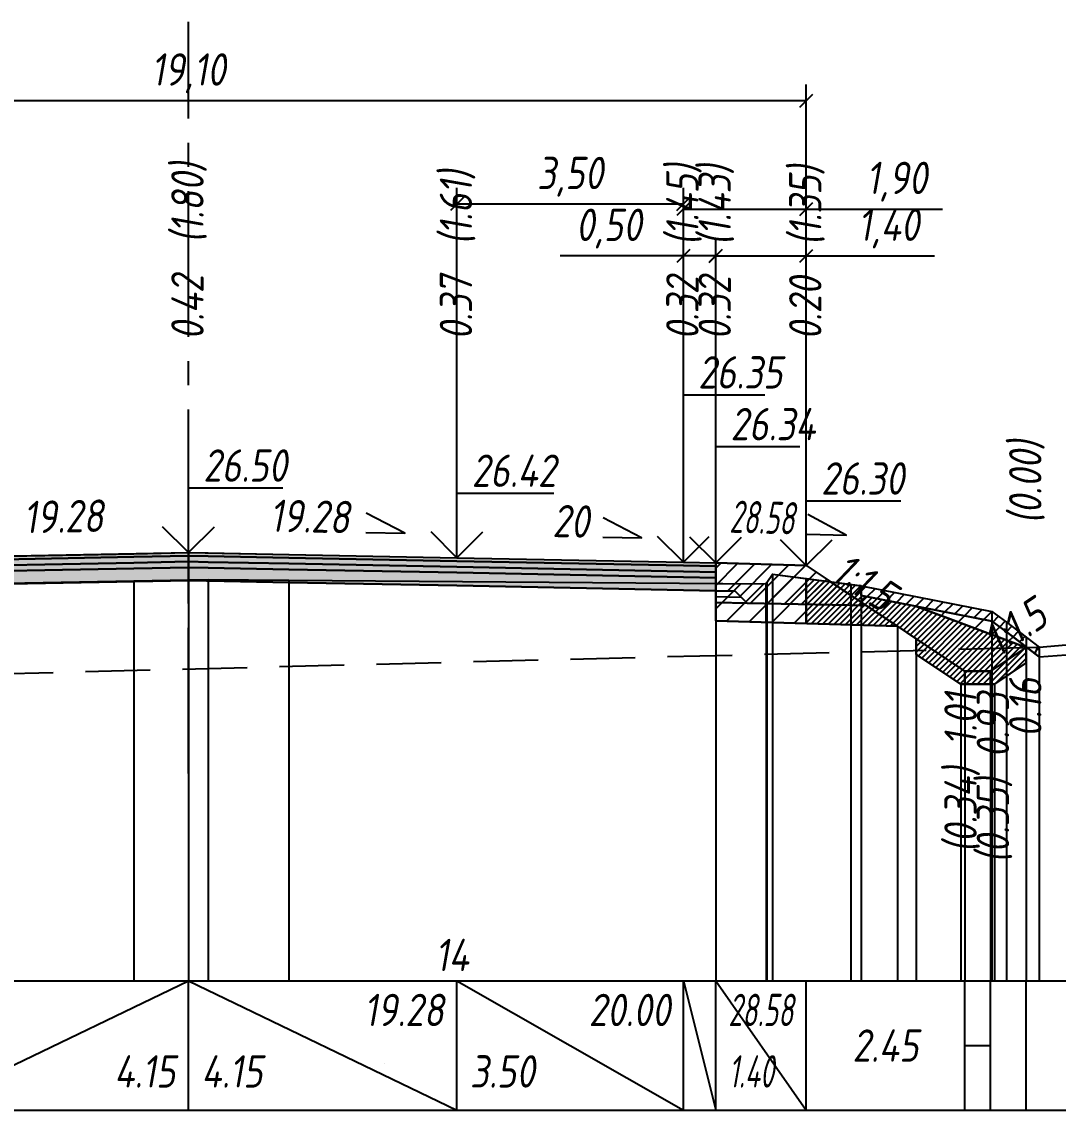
# Model space of a CAD drawing. Extents: x -717 to 1451, y -133302 to 233.
# Drawn here: x 163 to 243.1, y -94219 to -94134.9 of the extents above; entities that cross this region are included whole.
import ezdxf
from ezdxf.enums import TextEntityAlignment as Align

# ---------------------------------------------------------------- set-up
doc = ezdxf.new("R2010")
doc.units = 0
doc.linetypes.add('осевая2', pattern=[1.125, 0.75, -0.125, 0.125, -0.125])
doc.linetypes.add('штриховая', pattern=[0.75, 0.5, -0.25])
for name, color, linetype in [('Интерполированный поперечник', 2, 'Continuous'), ('Код_514', 1, 'Continuous'), ('Контур_0', 7, 'Continuous'), ('Контур_2521', 7, 'Continuous'), ('Контур_2564', 7, 'Continuous'), ('Контур_2660', 7, 'Continuous'), ('Контур_2665', 7, 'Continuous'), ('Контур_400', 7, 'Continuous'), ('Контур_508', 7, 'Continuous'), ('Контур_512', 7, 'Continuous'), ('Контур_513', 7, 'Continuous'), ('Контур_818', 7, 'Continuous'), ('Красный поперечник', 1, 'Continuous'), ('Объём_2501', 7, 'Continuous'), ('Объём_2564', 7, 'Continuous'), ('Объём_2650', 7, 'Continuous'), ('Объём_2660', 7, 'Continuous'), ('Объём_2663', 7, 'Continuous'), ('Объём_2664', 7, 'Continuous'), ('Объём_2665', 7, 'Continuous'), ('Ось', 1, 'осевая2'), ('Откосы', 7, 'Continuous'), ('Отметки покрытия', 7, 'Continuous'), ('Рабочие отметки', 7, 'Continuous'), ('Рабочие отметки доп.', 7, 'Continuous'), ('Слои выравнивания', 7, 'Continuous'), ('Таблица', 7, 'Continuous'), ('Уклоны проезжей части', 7, 'Continuous'), ('Черный поперечник', 3, 'Continuous')]:
    doc.layers.add(name, color=color, linetype=linetype)
for name, color, linetype, true_color in [('Контур_2540', 2, 'Continuous', 0xffff00), ('Контур_2560', 2, 'Continuous', 0xffff00), ('Контур_2561', 7, 'Continuous', 0xff8040), ('Контур_2562', 3, 'Continuous', 0x00ff00), ('Контур_2563', 7, 'Continuous', 0xff8000), ('Контур_2570', 7, 'Continuous', 0x80ff00), ('Контур_2583', 3, 'Continuous', 0x00ff00), ('Контур_2584', 3, 'Continuous', 0x00ff00), ('Контур_2725', 7, 'Continuous', 0x323232), ('Контур_2736', 4, 'Continuous', 0x00ffff), ('Контур_2737', 4, 'Continuous', 0x00ffff), ('Контур_2738', 4, 'Continuous', 0x00ffff), ('Контур_2739', 4, 'Continuous', 0x00ffff), ('Контур_2741', 4, 'Continuous', 0x00ffff), ('Контур_2742', 4, 'Continuous', 0x00ffff), ('Контур_2743', 4, 'Continuous', 0x00ffff), ('Контур_2744', 7, 'Continuous', 0xa4ffff), ('Контур_2745', 7, 'Continuous', 0xa4ffff), ('Контур_2747', 4, 'Continuous', 0x00ffff), ('Контур_2748', 4, 'Continuous', 0x00ffff), ('Контур_2749', 4, 'Continuous', 0x00ffff), ('Контур_2750', 4, 'Continuous', 0x00ffff), ('Контур_2751', 4, 'Continuous', 0x00ffff), ('Контур_2752', 4, 'Continuous', 0x00ffff), ('Контур_2760', 7, 'Continuous', 0x323232), ('Контур_2761', 7, 'Continuous', 0x323232), ('Контур_2762', 7, 'Continuous', 0x323232), ('Контур_2763', 7, 'Continuous', 0x323232), ('Контур_402', 7, 'Continuous', 0xff6464), ('Контур_703', 4, 'Continuous', 0x00ffff), ('Контур_705', 4, 'Continuous', 0x00ffff), ('Контур_707', 4, 'Continuous', 0x00ffff), ('Контур_720', 131, 'Continuous', 0xaaffff), ('Объём_2520', 7, 'Continuous', 0x80ffff), ('Объём_2540', 2, 'Continuous', 0xffff00), ('Объём_2560', 2, 'Continuous', 0xffff00), ('Объём_2561', 7, 'Continuous', 0xff8040), ('Объём_2562', 3, 'Continuous', 0x00ff00), ('Объём_2563', 7, 'Continuous', 0xff8000), ('Объём_2570', 7, 'Continuous', 0x80ff00), ('Объём_2583', 3, 'Continuous', 0x00ff00), ('Объём_2584', 3, 'Continuous', 0x00ff00), ('Объём_2594', 3, 'Continuous', 0x00ff00), ('Объём_2598', 3, 'Continuous', 0x00ff00), ('Объём_2600', 7, 'Continuous', 0x808000), ('Объём_2620', 2, 'Continuous', 0xffff00), ('Объём_2746', 2, 'Continuous', 0xffff00)]:
    doc.layers.add(name, color=color, linetype=linetype, true_color=true_color)
doc.styles.get("Standard").update_dxf_attribs({"font": 'txt', "height": 2.5})
doc.styles.add('М', font='romand.shx', dxfattribs={"width": 0.8, "oblique": 10, "height": 2.5})
doc.dimstyles.new('ISO-25', dxfattribs={"dimtxt": 2.5, "dimasz": 2.5, "dimexe": 1.25, "dimexo": 0.625, "dimtad": 1, "dimtxsty": 'Standard', "dimcen": 2.5, "dimadec": 0, "dimazin": 0, "dimtfac": 1, "dimtmove": 0, "dimatfit": 3, "dimfxl": 1, "dimarcsym": 0})

# ---------------------------------------------------------------- blocks, each defined once
blk = doc.blocks.new('_Oblique')
at = {"color": 0, "linetype": 'ByBlock', "lineweight": -2}
blk.add_line((-0.5, -0.5), (0.5, 0.5), dxfattribs=at)
blk = doc.blocks.new('*D1859')
at = {"color": 0, "lineweight": -2, "transparency": 16777216}
for p, q in [((216.62, -94176.139), (216.62, -94151.714)), ((223.62, -94176.339), (223.62, -94151.714)), ((216.62, -94152.964), (223.62, -94152.964)), ((223.62, -94152.964), (233.528, -94152.964))]:
    blk.add_line(p, q, dxfattribs=at)
at = {"layer": 'Defpoints', "color": 0, "transparency": 16777216}
for p in [(223.62, -94152.964), (216.62, -94176.764), (223.62, -94176.964)]:
    blk.add_point(p, dxfattribs=at)
at = {"color": 0, "lineweight": -2, "transparency": 16777216, "rotation": 180}
blk.add_blockref('_Oblique', (216.62, -94152.964), dxfattribs=at)
at = {"color": 0, "lineweight": -2, "transparency": 16777216}
blk.add_blockref('_Oblique', (223.62, -94152.964), dxfattribs=at)
at = {"color": 0, "transparency": 16777216, "insert": (229.988, -94150.851), "char_height": 2.5, "width": 8.75, "attachment_point": 5, "style": 'М'}
blk.add_mtext('1,40', dxfattribs=at)
blk = doc.blocks.new('*D1861')
at = {"color": 0, "lineweight": -2, "transparency": 16777216}
for p, q in [((214.12, -94176.089), (214.12, -94151.722)), ((216.62, -94176.139), (216.62, -94151.722)), ((214.12, -94152.972), (204.602, -94152.972)), ((216.62, -94152.972), (214.12, -94152.972))]:
    blk.add_line(p, q, dxfattribs=at)
at = {"layer": 'Defpoints', "color": 0, "transparency": 16777216}
for p in [(216.62, -94152.972), (214.12, -94176.714), (216.62, -94176.764)]:
    blk.add_point(p, dxfattribs=at)
at = {"color": 0, "lineweight": -2, "transparency": 16777216, "rotation": 180}
blk.add_blockref('_Oblique', (214.12, -94152.972), dxfattribs=at)
at = {"color": 0, "lineweight": -2, "transparency": 16777216}
blk.add_blockref('_Oblique', (216.62, -94152.972), dxfattribs=at)
at = {"color": 0, "transparency": 16777216, "insert": (208.363, -94150.858), "char_height": 2.5, "width": 9.16667, "attachment_point": 5, "style": 'М'}
blk.add_mtext('0,50', dxfattribs=at)
blk = doc.blocks.new('*D1863')
at = {"color": 0, "lineweight": -2, "transparency": 16777216}
for p, q in [((196.62, -94175.739), (196.62, -94147.714)), ((214.12, -94176.089), (214.12, -94147.714)), ((214.12, -94148.964), (196.62, -94148.964))]:
    blk.add_line(p, q, dxfattribs=at)
at = {"layer": 'Defpoints', "color": 0, "transparency": 16777216}
for p in [(196.62, -94148.964), (196.62, -94176.364), (214.12, -94176.714)]:
    blk.add_point(p, dxfattribs=at)
at = {"color": 0, "lineweight": -2, "transparency": 16777216, "rotation": 180}
blk.add_blockref('_Oblique', (196.62, -94148.964), dxfattribs=at)
at = {"color": 0, "lineweight": -2, "transparency": 16777216}
blk.add_blockref('_Oblique', (214.12, -94148.964), dxfattribs=at)
at = {"color": 0, "transparency": 16777216, "insert": (205.37, -94146.851), "char_height": 2.5, "width": 9.58333, "attachment_point": 5, "style": 'М'}
blk.add_mtext('3,50', dxfattribs=at)
blk = doc.blocks.new('*D1864')
at = {"color": 0, "lineweight": -2, "transparency": 16777216}
for p, q in [((214.12, -94176.089), (214.12, -94148.094)), ((223.62, -94176.339), (223.62, -94148.094)), ((214.12, -94149.344), (223.62, -94149.344)), ((223.62, -94149.344), (234.154, -94149.344))]:
    blk.add_line(p, q, dxfattribs=at)
at = {"layer": 'Defpoints', "color": 0, "transparency": 16777216}
for p in [(214.12, -94149.344), (214.12, -94176.714), (223.62, -94176.964)]:
    blk.add_point(p, dxfattribs=at)
at = {"color": 0, "lineweight": -2, "transparency": 16777216, "rotation": 180}
blk.add_blockref('_Oblique', (214.12, -94149.344), dxfattribs=at)
at = {"color": 0, "lineweight": -2, "transparency": 16777216}
blk.add_blockref('_Oblique', (223.62, -94149.344), dxfattribs=at)
at = {"color": 0, "transparency": 16777216, "insert": (230.614, -94147.231), "char_height": 2.5, "width": 8.75, "attachment_point": 5, "style": 'М'}
blk.add_mtext('1,90', dxfattribs=at)
blk = doc.blocks.new('*D1866')
at = {"color": 0, "lineweight": -2, "transparency": 16777216}
for p, q in [((128.12, -94176.419), (128.12, -94139.714)), ((223.62, -94176.339), (223.62, -94139.714)), ((128.12, -94140.964), (223.62, -94140.964))]:
    blk.add_line(p, q, dxfattribs=at)
at = {"layer": 'Defpoints', "color": 0, "transparency": 16777216}
for p in [(223.62, -94140.964), (128.12, -94177.044), (223.62, -94176.964)]:
    blk.add_point(p, dxfattribs=at)
at = {"color": 0, "lineweight": -2, "transparency": 16777216, "rotation": 180}
blk.add_blockref('_Oblique', (128.12, -94140.964), dxfattribs=at)
at = {"color": 0, "lineweight": -2, "transparency": 16777216}
blk.add_blockref('_Oblique', (223.62, -94140.964), dxfattribs=at)
at = {"color": 0, "transparency": 16777216, "insert": (175.87, -94138.851), "char_height": 2.5, "width": 10.41667, "attachment_point": 5, "style": 'М'}
blk.add_mtext('19,10', dxfattribs=at)

msp = doc.modelspace()

# ---------------------------------------------------------------- hatches: boundary and pattern name
at = {"layer": 'Объём_2563'}
h = msp.add_hatch(dxfattribs=at)
h.set_pattern_fill('ANSI31', color=256, scale=0.3)
h.paths.add_polyline_path([(219.038, -94179.8), (218.12, -94178.881), (216.62, -94178.851), (216.62, -94176.701), (223.62, -94176.901), (228.243, -94179.984)])
at = {"layer": 'Объём_2570'}
h = msp.add_hatch(dxfattribs=at)
h.set_pattern_fill('ANSI31', color=256, scale=0.2)
h.paths.add_polyline_path([(237.971, -94180.449), (239.103, -94181.28), (240.622, -94182.439), (240.622, -94183.189), (239.103, -94182.03), (237.971, -94181.199), (227.856, -94179.207), (227.856, -94178.457)])
at = {"layer": 'Объём_2600'}
h = msp.add_hatch(dxfattribs=at)
h.set_pattern_fill('ANSI31', color=6, scale=0.4)
h.paths.add_polyline_path([(221.015, -94177.572), (223.62, -94177.909), (223.62, -94181.384), (216.62, -94181.174), (216.62, -94178.289), (220.515, -94178.32), (220.564, -94178.22), (221.003, -94177.562)])
h = msp.add_hatch(dxfattribs=at)
h.set_pattern_fill('ANSI31', color=6, scale=0.4)
h.paths.add_polyline_path([(232.012, -94180.026), (237.971, -94181.199), (239.103, -94182.03), (240.676, -94183.23), (240.622, -94183.231)])
h = msp.add_hatch(dxfattribs=at)
h.set_pattern_fill('HONEY', color=5, scale=0.3)
h.paths.add_polyline_path([(241.627, -94183.956), (240.676, -94183.23), (241.627, -94183.206)])
at = {"layer": 'Объём_2620'}
h = msp.add_hatch(dxfattribs=at)
h.set_pattern_fill('ANSI31', color=2, scale=0.1)
h.paths.add_polyline_path([(227.856, -94178.479), (227.856, -94179.207), (232.012, -94180.026), (240.622, -94183.231), (240.622, -94184.433), (238.171, -94186.067), (235.566, -94186.067), (232.118, -94183.769), (232.118, -94182.567), (230.66, -94181.595), (223.62, -94181.384), (223.62, -94177.909), (227.769, -94178.446)])
at = {"layer": 'Слои выравнивания'}
for color, points in [(2, [(135.12, -94176.701), (137.62, -94176.651), (155.12, -94176.301), (171.652, -94175.983), (175.87, -94175.901), (175.87, -94176.151), (171.652, -94176.233), (155.12, -94176.551), (137.62, -94176.901), (135.12, -94176.951)]), (2, [(175.87, -94175.901), (177.403, -94175.931), (183.633, -94176.051), (196.62, -94176.301), (214.12, -94176.651), (216.62, -94176.701), (216.62, -94176.951), (214.12, -94176.901), (196.62, -94176.551), (183.633, -94176.301), (177.403, -94176.181), (175.87, -94176.151)]), (3, [(135.12, -94176.951), (137.62, -94176.901), (155.12, -94176.551), (171.652, -94176.233), (175.87, -94176.151), (175.87, -94176.601), (171.652, -94176.683), (155.12, -94177.001), (137.62, -94177.351), (135.12, -94177.401)]), (4, [(135.12, -94177.401), (137.62, -94177.351), (155.12, -94177.001), (171.652, -94176.683), (175.87, -94176.601), (175.87, -94177.051), (171.652, -94177.133), (155.12, -94177.451), (137.62, -94177.801), (135.12, -94177.851)]), (3, [(175.87, -94176.151), (177.403, -94176.181), (183.633, -94176.301), (196.62, -94176.551), (214.12, -94176.901), (216.62, -94176.951), (216.62, -94177.401), (214.12, -94177.351), (196.62, -94177.001), (183.633, -94176.751), (177.403, -94176.631), (175.87, -94176.601)]), (4, [(175.87, -94176.601), (177.403, -94176.631), (183.633, -94176.751), (196.62, -94177.001), (214.12, -94177.351), (216.62, -94177.401), (216.62, -94177.851), (214.12, -94177.801), (196.62, -94177.451), (183.633, -94177.201), (177.403, -94177.081), (175.87, -94177.051)]), (5, [(135.12, -94177.851), (137.62, -94177.801), (155.12, -94177.451), (171.652, -94177.133), (175.87, -94177.051), (175.87, -94178.051), (171.652, -94178.133), (155.12, -94178.451), (137.62, -94178.801), (135.12, -94178.851)]), (5, [(175.87, -94177.051), (177.403, -94177.081), (183.633, -94177.201), (196.62, -94177.451), (214.12, -94177.801), (216.62, -94177.851), (216.62, -94178.851), (214.12, -94178.801), (196.62, -94178.451), (183.633, -94178.201), (177.403, -94178.081), (175.87, -94178.051)])]:
    msp.add_hatch(color=color, dxfattribs=at).paths.add_polyline_path(points)

# ---------------------------------------------------------------- linework, layer by layer
at = {"layer": 'Интерполированный поперечник', "linetype": 'штриховая', "ltscale": 10, "flags": 128}
msp.add_lwpolyline([(107.934, -94186.637), (241.627, -94183.206)], dxfattribs=at)
at = {"layer": 'Код_514'}
for p, q in [((155.12, -94219), (175.87, -94209)), ((175.87, -94219), (175.87, -94209)), ((175.87, -94209), (196.62, -94219)), ((196.62, -94219), (196.62, -94209)), ((196.62, -94209), (214.12, -94219)), ((214.12, -94219), (214.12, -94209)), ((214.12, -94209), (216.62, -94219)), ((216.62, -94219), (216.62, -94209)), ((216.62, -94209), (223.62, -94219)), ((223.62, -94219), (223.62, -94209)), ((235.868, -94219), (235.868, -94209)), ((237.868, -94219), (237.868, -94209)), ((240.622, -94219), (240.622, -94209)), ((235.868, -94214), (237.868, -94214))]:
    msp.add_line(p, q, dxfattribs=at)
at = {"layer": 'Контур_0', "flags": 128}
for points in [[(223.62, -94176.901), (223.62, -94176.901), (223.62, -94176.901), (223.62, -94176.901), (223.62, -94176.901), (223.62, -94176.901), (223.62, -94176.901), (223.62, -94176.901), (223.62, -94176.901), (223.62, -94176.901), (223.62, -94176.901), (223.62, -94176.901), (223.62, -94176.901), (223.62, -94176.901), (223.62, -94176.901), (235.868, -94185.067)], [(223.62, -94176.901), (223.62, -94176.901), (223.62, -94176.901), (223.62, -94176.901), (223.62, -94176.901), (223.62, -94176.901), (223.62, -94176.901), (223.62, -94176.901), (223.62, -94176.901), (223.62, -94176.901), (223.62, -94176.901), (223.62, -94176.901), (223.62, -94176.901), (223.62, -94176.901), (223.62, -94176.901), (235.868, -94185.067), (237.868, -94185.067), (240.622, -94183.231), (240.622, -94183.231), (240.622, -94183.231), (240.622, -94183.231), (240.622, -94183.231), (240.622, -94183.231), (240.622, -94183.231), (240.622, -94183.231), (240.622, -94183.231), (240.622, -94183.231), (240.622, -94183.231), (240.622, -94183.231), (240.622, -94183.231)], [(216.62, -94179.751), (216.62, -94178.851), (218.12, -94178.881), (219.038, -94179.8), (216.62, -94179.751), (216.62, -94179.751)], [(216.62, -94178.851), (218.12, -94178.881), (219.038, -94179.8), (228.243, -94179.984)]]:
    msp.add_lwpolyline(points, dxfattribs=at)
at = {"layer": 'Контур_2521', "color": 250, "flags": 128}
msp.add_lwpolyline([(216.62, -94179.301), (218.579, -94179.341)], dxfattribs=at)
at = {"layer": 'Контур_2540', "flags": 128}
msp.add_lwpolyline([(216.62, -94179.751), (228.243, -94179.984), (230.66, -94181.595), (216.62, -94181.174), (216.62, -94179.751), (216.62, -94179.751)], dxfattribs=at)
at = {"layer": 'Контур_2560', "flags": 128}
msp.add_lwpolyline([(216.62, -94176.701), (223.62, -94176.901), (223.62, -94176.901), (223.62, -94176.901)], dxfattribs=at)
at = {"layer": 'Контур_2561', "flags": 128}
msp.add_lwpolyline([(216.62, -94176.701), (216.62, -94176.701), (223.62, -94176.901), (223.62, -94176.901), (216.62, -94176.701)], dxfattribs=at)
at = {"layer": 'Контур_2562', "flags": 128}
msp.add_lwpolyline([(223.62, -94176.901), (223.62, -94176.901), (223.62, -94176.901), (223.62, -94176.901), (223.62, -94176.901)], dxfattribs=at)
at = {"layer": 'Контур_2563', "flags": 128}
msp.add_lwpolyline([(219.038, -94179.8), (218.12, -94178.881), (216.62, -94178.851), (216.62, -94176.701), (223.62, -94176.901), (228.243, -94179.984), (219.038, -94179.8), (219.038, -94179.8)], dxfattribs=at)
at = {"layer": 'Контур_2564', "flags": 128}
msp.add_lwpolyline([(216.62, -94176.701), (223.62, -94176.901)], dxfattribs=at)
at = {"layer": 'Контур_2570', "flags": 128}
msp.add_lwpolyline([(135.119, -94178.759), (171.652, -94178.083), (175.87, -94178.015), (177.403, -94177.99), (183.633, -94178.022), (220.515, -94178.32), (220.564, -94178.22), (221.003, -94177.562), (221.015, -94177.572), (227.06, -94178.359), (227.856, -94178.457), (227.856, -94179.207), (237.971, -94181.199), (239.103, -94182.03), (241.627, -94183.956), (243.693, -94183.791)], dxfattribs=at)
at = {"layer": 'Контур_2583', "flags": 128}
for points in [[(235.868, -94185.067), (232.118, -94182.567), (232.118, -94183.769), (235.566, -94186.067), (235.868, -94186.067), (235.868, -94185.067)], [(240.622, -94184.433), (240.622, -94183.231), (237.868, -94185.067), (237.868, -94186.067), (238.171, -94186.067), (240.622, -94184.433)]]:
    msp.add_lwpolyline(points, dxfattribs=at)
at = {"layer": 'Контур_2584', "flags": 128}
msp.add_lwpolyline([(235.868, -94185.067), (235.868, -94186.067), (237.868, -94186.067), (237.868, -94185.067), (235.868, -94185.067)], dxfattribs=at)
at = {"layer": 'Контур_2660', "flags": 128}
msp.add_lwpolyline([(216.62, -94181.174), (230.66, -94181.595)], dxfattribs=at)
at = {"layer": 'Контур_2665', "flags": 128}
msp.add_lwpolyline([(223.62, -94176.901), (223.62, -94176.901)], dxfattribs=at)
at = {"layer": 'Контур_2725', "flags": 128}
msp.add_lwpolyline([(135.12, -94178.851), (137.62, -94178.801), (155.12, -94178.451), (171.652, -94178.133), (175.87, -94178.051), (177.403, -94178.081), (183.633, -94178.201), (196.62, -94178.451), (214.12, -94178.801), (216.62, -94178.851)], dxfattribs=at)
at = {"layer": 'Контур_2736', "flags": 128}
msp.add_lwpolyline([(223.62, -94176.901), (223.62, -94176.901)], dxfattribs=at)
at = {"layer": 'Контур_2737', "flags": 128}
msp.add_lwpolyline([(223.62, -94176.901), (223.62, -94176.901)], dxfattribs=at)
at = {"layer": 'Контур_2738', "flags": 128}
msp.add_lwpolyline([(223.62, -94176.901), (223.62, -94176.901)], dxfattribs=at)
at = {"layer": 'Контур_2739', "flags": 128}
msp.add_lwpolyline([(223.62, -94176.901), (223.62, -94176.901)], dxfattribs=at)
at = {"layer": 'Контур_2741', "flags": 128}
msp.add_lwpolyline([(240.622, -94183.231), (240.622, -94183.231)], dxfattribs=at)
at = {"layer": 'Контур_2742', "flags": 128}
msp.add_lwpolyline([(240.622, -94183.231), (240.622, -94183.231)], dxfattribs=at)
at = {"layer": 'Контур_2743', "flags": 128}
msp.add_lwpolyline([(240.622, -94183.231), (240.622, -94183.231)], dxfattribs=at)
at = {"layer": 'Контур_2744', "flags": 128}
for points in [[(240.622, -94183.231), (240.622, -94183.231)], [(240.622, -94183.231), (240.622, -94183.231)], [(240.622, -94183.231), (240.622, -94183.231)], [(240.622, -94183.231), (240.622, -94183.231)], [(240.622, -94183.231), (240.622, -94183.231)], [(240.622, -94183.231), (240.622, -94183.231)], [(191, -94215.368), (191, -94215.368)]]:
    msp.add_lwpolyline(points, dxfattribs=at)
at = {"layer": 'Контур_2745', "flags": 128}
msp.add_lwpolyline([(223.62, -94176.901), (223.62, -94176.901)], dxfattribs=at)
msp.add_lwpolyline([(223.62, -94176.901), (223.62, -94176.901)], dxfattribs=at)
msp.add_lwpolyline([(223.62, -94176.901), (223.62, -94176.901)], dxfattribs=at)
msp.add_lwpolyline([(223.62, -94176.901), (223.62, -94176.901)], dxfattribs=at)
msp.add_lwpolyline([(223.62, -94176.901), (223.62, -94176.901)], dxfattribs=at)
msp.add_lwpolyline([(223.62, -94176.901), (223.62, -94176.901)], dxfattribs=at)
at = {"layer": 'Контур_2747', "flags": 128}
msp.add_lwpolyline([(223.62, -94176.901), (223.62, -94176.901)], dxfattribs=at)
at = {"layer": 'Контур_2748', "flags": 128}
msp.add_lwpolyline([(223.62, -94176.901), (223.62, -94176.901)], dxfattribs=at)
at = {"layer": 'Контур_2749', "flags": 128}
msp.add_lwpolyline([(223.62, -94176.901), (223.62, -94176.901)], dxfattribs=at)
at = {"layer": 'Контур_2750', "flags": 128}
msp.add_lwpolyline([(240.622, -94183.231), (240.622, -94183.231)], dxfattribs=at)
at = {"layer": 'Контур_2751', "flags": 128}
msp.add_lwpolyline([(240.622, -94183.231), (240.622, -94183.231)], dxfattribs=at)
at = {"layer": 'Контур_2752', "flags": 128}
msp.add_lwpolyline([(240.622, -94183.231), (240.622, -94183.231)], dxfattribs=at)
at = {"layer": 'Контур_2760', "flags": 128}
msp.add_lwpolyline([(135.12, -94176.701), (137.62, -94176.651), (155.12, -94176.301), (171.652, -94175.983), (175.87, -94175.901), (177.403, -94175.931), (183.633, -94176.051), (196.62, -94176.301), (214.12, -94176.651), (216.62, -94176.701)], dxfattribs=at)
at = {"layer": 'Контур_2761', "flags": 128}
msp.add_lwpolyline([(135.12, -94176.951), (137.62, -94176.901), (155.12, -94176.551), (171.652, -94176.233), (175.87, -94176.151), (177.403, -94176.181), (183.633, -94176.301), (196.62, -94176.551), (214.12, -94176.901), (216.62, -94176.951)], dxfattribs=at)
at = {"layer": 'Контур_2762', "flags": 128}
msp.add_lwpolyline([(135.12, -94177.401), (137.62, -94177.351), (155.12, -94177.001), (171.652, -94176.683), (175.87, -94176.601), (177.403, -94176.631), (183.633, -94176.751), (196.62, -94177.001), (214.12, -94177.351), (216.62, -94177.401)], dxfattribs=at)
at = {"layer": 'Контур_2763', "flags": 128}
msp.add_lwpolyline([(135.12, -94177.851), (137.62, -94177.801), (155.12, -94177.451), (171.652, -94177.133), (175.87, -94177.051), (177.403, -94177.081), (183.633, -94177.201), (196.62, -94177.451), (214.12, -94177.801), (216.62, -94177.851)], dxfattribs=at)
at = {"layer": 'Контур_400', "flags": 128}
for points in [[(135.12, -94176.701), (137.62, -94176.651), (137.62, -94176.651), (137.62, -94176.651), (137.62, -94176.651), (137.62, -94176.651), (137.62, -94176.651), (155.12, -94176.301), (175.87, -94175.901)], [(175.87, -94175.901), (196.62, -94176.301), (214.12, -94176.651), (214.12, -94176.651), (214.12, -94176.651), (214.12, -94176.651), (214.12, -94176.651), (214.12, -94176.651), (216.62, -94176.701)]]:
    msp.add_lwpolyline(points, dxfattribs=at)
at = {"layer": 'Контур_402', "flags": 128}
msp.add_lwpolyline([(121.205, -94181.591), (135.12, -94181.174), (135.12, -94178.851), (155.12, -94178.451), (175.87, -94178.051), (196.62, -94178.451), (216.62, -94178.851), (216.62, -94181.174), (230.66, -94181.595)], dxfattribs=at)
at = {"layer": 'Контур_508', "flags": 128}
msp.add_lwpolyline([(105, -94188.141), (107.789, -94190), (108.092, -94190), (110.092, -94190), (110.394, -94190), (113.842, -94187.702), (113.842, -94186.5), (121.205, -94181.591), (135.12, -94181.174), (135.12, -94178.851), (155.12, -94178.451), (175.87, -94178.051), (196.62, -94178.451), (216.62, -94178.851), (216.62, -94181.174), (230.66, -94181.595), (232.118, -94182.567), (232.118, -94183.769), (235.566, -94186.067), (235.868, -94186.067), (237.868, -94186.067), (238.171, -94186.067), (240.622, -94184.433)], dxfattribs=at)
at = {"layer": 'Контур_512', "flags": 128}
msp.add_lwpolyline([(216.62, -94181.174), (230.66, -94181.595), (232.118, -94182.567), (232.118, -94183.769), (235.566, -94186.067), (235.868, -94186.067), (237.868, -94186.067), (238.171, -94186.067), (240.622, -94184.433)], dxfattribs=at)
at = {"layer": 'Контур_513', "flags": 128}
msp.add_lwpolyline([(105, -94188.141), (107.789, -94190), (108.092, -94190), (110.092, -94190), (110.394, -94190), (113.842, -94187.702), (113.842, -94186.5), (121.205, -94181.591), (135.12, -94181.174), (135.12, -94178.851), (155.12, -94178.451), (175.87, -94178.051), (196.62, -94178.451), (216.62, -94178.851), (216.62, -94181.174), (230.66, -94181.595), (232.118, -94182.567), (232.118, -94183.769), (235.566, -94186.067), (235.868, -94186.067), (237.868, -94186.067), (238.171, -94186.067), (240.622, -94184.433)], dxfattribs=at)
at = {"layer": 'Контур_703', "flags": 128}
for points in [[(223.62, -94176.901), (223.62, -94176.901)], [(223.62, -94176.901), (235.868, -94185.067)]]:
    msp.add_lwpolyline(points, dxfattribs=at)
at = {"layer": 'Контур_705', "flags": 128}
msp.add_lwpolyline([(223.62, -94176.901), (223.62, -94176.901)], dxfattribs=at)
at = {"layer": 'Контур_707', "flags": 128}
msp.add_lwpolyline([(237.868, -94185.067), (240.622, -94183.231)], dxfattribs=at)
at = {"layer": 'Контур_720', "flags": 128}
msp.add_lwpolyline([(235.868, -94185.067), (237.868, -94185.067)], dxfattribs=at)
at = {"layer": 'Контур_818', "flags": 128}
msp.add_lwpolyline([(105, -94187.689), (107.934, -94187.387), (107.934, -94187.387), (121.313, -94182.03), (127.421, -94179.577), (127.421, -94178.827), (128.455, -94178.455), (134.619, -94178.013), (135.045, -94178.653), (135.119, -94178.759), (171.652, -94178.083), (175.87, -94178.015), (177.403, -94177.99), (183.633, -94178.022), (220.515, -94178.32), (220.564, -94178.22), (221.003, -94177.562), (221.015, -94177.572), (227.06, -94178.359), (227.856, -94178.457), (227.856, -94179.207), (237.971, -94181.199), (239.103, -94182.03), (240.622, -94183.189)], dxfattribs=at)
at = {"layer": 'Красный поперечник'}
for p, q in [((155.12, -94176.301), (175.87, -94175.901)), ((175.87, -94175.901), (196.62, -94176.301)), ((196.62, -94176.301), (214.12, -94176.651)), ((214.12, -94176.651), (216.62, -94176.701)), ((216.62, -94176.701), (223.62, -94176.901)), ((223.62, -94176.901), (235.868, -94185.067)), ((216.62, -94181.174), (216.62, -94209)), ((230.66, -94181.595), (230.66, -94209)), ((232.118, -94182.567), (232.118, -94209)), ((237.868, -94185.067), (240.622, -94183.231)), ((232.118, -94183.769), (232.118, -94209)), ((240.622, -94184.433), (240.622, -94209)), ((235.868, -94185.067), (237.868, -94185.067)), ((235.566, -94186.067), (235.566, -94209)), ((235.868, -94186.067), (235.868, -94209)), ((237.868, -94186.067), (237.868, -94209)), ((238.171, -94186.067), (238.171, -94209))]:
    msp.add_line(p, q, dxfattribs=at)
at = {"layer": 'Объём_2501', "flags": 128}
for points in [[(135.12, -94176.701), (137.62, -94176.651), (137.62, -94176.651), (137.62, -94176.651), (137.62, -94176.651), (137.62, -94176.651), (137.62, -94176.651), (155.12, -94176.301), (175.87, -94175.901)], [(175.87, -94175.901), (196.62, -94176.301), (214.12, -94176.651), (214.12, -94176.651), (214.12, -94176.651), (214.12, -94176.651), (214.12, -94176.651), (214.12, -94176.651), (216.62, -94176.701)]]:
    msp.add_lwpolyline(points, dxfattribs=at)
at = {"layer": 'Объём_2520', "color": 250, "flags": 128}
msp.add_lwpolyline([(216.62, -94179.751), (216.62, -94178.851), (218.12, -94178.881), (219.038, -94179.8), (216.62, -94179.751), (216.62, -94179.751)], dxfattribs=at)
at = {"layer": 'Объём_2540', "flags": 128}
msp.add_lwpolyline([(216.62, -94179.751), (228.243, -94179.984), (230.66, -94181.595), (216.62, -94181.174), (216.62, -94179.751), (216.62, -94179.751)], dxfattribs=at)
at = {"layer": 'Объём_2560', "flags": 128}
msp.add_lwpolyline([(216.62, -94176.701), (223.62, -94176.901), (223.62, -94176.901), (223.62, -94176.901)], dxfattribs=at)
at = {"layer": 'Объём_2561', "flags": 128}
msp.add_lwpolyline([(216.62, -94176.701), (216.62, -94176.701), (223.62, -94176.901), (223.62, -94176.901), (216.62, -94176.701)], dxfattribs=at)
at = {"layer": 'Объём_2562', "flags": 128}
msp.add_lwpolyline([(223.62, -94176.901), (223.62, -94176.901), (223.62, -94176.901), (223.62, -94176.901), (223.62, -94176.901)], dxfattribs=at)
at = {"layer": 'Объём_2563', "color": 250, "flags": 128}
msp.add_lwpolyline([(219.038, -94179.8), (218.12, -94178.881), (216.62, -94178.851), (216.62, -94176.701), (223.62, -94176.901), (228.243, -94179.984), (219.038, -94179.8), (219.038, -94179.8)], dxfattribs=at)
at = {"layer": 'Объём_2564', "flags": 128}
msp.add_lwpolyline([(216.62, -94176.701), (223.62, -94176.901)], dxfattribs=at)
at = {"layer": 'Объём_2570', "flags": 128}
msp.add_lwpolyline([(237.971, -94180.449), (239.103, -94181.28), (240.622, -94182.439), (240.622, -94183.189), (239.103, -94182.03), (237.971, -94181.199), (227.856, -94179.207), (227.856, -94178.457), (237.971, -94180.449), (237.971, -94180.449)], dxfattribs=at)
at = {"layer": 'Объём_2583', "flags": 128}
for points in [[(235.868, -94185.067), (232.118, -94182.567), (232.118, -94183.769), (235.566, -94186.067), (235.868, -94186.067), (235.868, -94185.067)], [(240.622, -94184.433), (240.622, -94183.231), (237.868, -94185.067), (237.868, -94186.067), (238.171, -94186.067), (240.622, -94184.433)]]:
    msp.add_lwpolyline(points, dxfattribs=at)
at = {"layer": 'Объём_2584', "flags": 128}
msp.add_lwpolyline([(235.868, -94185.067), (235.868, -94186.067), (237.868, -94186.067), (237.868, -94185.067), (235.868, -94185.067)], dxfattribs=at)
at = {"layer": 'Объём_2594', "flags": 128}
for points in [[(232.118, -94182.567), (235.868, -94185.067)], [(237.868, -94185.067), (240.622, -94183.231)]]:
    msp.add_lwpolyline(points, dxfattribs=at)
at = {"layer": 'Объём_2598', "flags": 128}
msp.add_lwpolyline([(235.868, -94185.067), (237.868, -94185.067)], dxfattribs=at)
at = {"layer": 'Объём_2600', "color": 5, "flags": 128}
msp.add_lwpolyline([(241.627, -94183.956), (240.676, -94183.23), (241.627, -94183.206), (241.627, -94183.956), (241.627, -94183.956)], dxfattribs=at)
at = {"layer": 'Объём_2620', "flags": 128}
msp.add_lwpolyline([(227.856, -94178.479), (227.856, -94179.207), (232.012, -94180.026), (240.622, -94183.231), (240.622, -94184.433), (238.171, -94186.067), (235.566, -94186.067), (232.118, -94183.769), (232.118, -94182.567), (230.66, -94181.595), (223.62, -94181.384), (223.62, -94177.909), (227.769, -94178.446), (227.856, -94178.479), (227.856, -94178.479)], dxfattribs=at)
at = {"layer": 'Объём_2650', "color": 6, "flags": 128}
for points in [[(221.015, -94177.572), (223.62, -94177.909), (223.62, -94181.384), (216.62, -94181.174), (216.62, -94178.289), (220.515, -94178.32), (220.564, -94178.22), (221.003, -94177.562), (221.015, -94177.572), (221.015, -94177.572)], [(227.769, -94178.446), (227.856, -94178.457), (227.856, -94178.479), (227.769, -94178.446), (227.769, -94178.446)], [(232.012, -94180.026), (237.971, -94181.199), (239.103, -94182.03), (240.676, -94183.23), (240.622, -94183.231), (232.012, -94180.026), (232.012, -94180.026)]]:
    msp.add_lwpolyline(points, dxfattribs=at)
at = {"layer": 'Объём_2660', "flags": 128}
msp.add_lwpolyline([(216.62, -94181.174), (230.66, -94181.595)], dxfattribs=at)
at = {"layer": 'Объём_2663', "flags": 128}
for points in [[(223.62, -94176.901), (235.868, -94185.067)], [(237.868, -94185.067), (240.622, -94183.231)]]:
    msp.add_lwpolyline(points, dxfattribs=at)
at = {"layer": 'Объём_2664', "flags": 128}
msp.add_lwpolyline([(235.868, -94185.067), (237.868, -94185.067)], dxfattribs=at)
at = {"layer": 'Объём_2665', "flags": 128}
msp.add_lwpolyline([(223.62, -94176.901), (223.62, -94176.901)], dxfattribs=at)
at = {"layer": 'Объём_2746', "flags": 128}
for points in [[(220.515, -94181.291), (220.515, -94178.32), (220.564, -94178.22), (221.003, -94177.562), (221.015, -94177.572), (225.501, -94178.156), (230.66, -94181.595), (220.515, -94181.291), (220.515, -94181.291)], [(235.868, -94185.067), (237.868, -94185.067), (240.622, -94183.231), (240.622, -94184.433), (238.171, -94186.067), (235.566, -94186.067), (232.118, -94183.769), (232.118, -94182.567), (235.868, -94185.067), (235.868, -94185.067)]]:
    msp.add_lwpolyline(points, dxfattribs=at)
at = {"layer": 'Ось', "ltscale": 15}
msp.add_line((175.87, -94192.971), (175.87, -94134.872), dxfattribs=at)
at = {"layer": 'Откосы', "color": 1, "flags": 128}
for points in [[(189.582, -94174.349), (192.581, -94174.407), (189.611, -94172.849)], [(207.883, -94174.71), (210.882, -94174.77), (207.913, -94173.21)], [(223.691, -94174.467), (226.689, -94174.552), (223.733, -94172.967)]]:
    msp.add_lwpolyline(points, dxfattribs=at)
at = {"layer": 'Отметки покрытия', "color": 1}
for p, q in [((214.12, -94176.651), (214.12, -94163.701)), ((214.12, -94163.701), (220.42, -94163.701)), ((216.62, -94176.701), (216.62, -94167.701)), ((216.62, -94167.701), (223.12, -94167.701)), ((175.87, -94175.901), (175.87, -94170.901)), ((175.87, -94170.901), (183.17, -94170.901)), ((196.62, -94176.301), (196.62, -94171.301)), ((196.62, -94171.301), (204.12, -94171.301)), ((223.62, -94176.901), (223.62, -94171.901)), ((223.62, -94171.901), (230.92, -94171.901)), ((175.87, -94175.901), (173.87, -94173.901)), ((175.87, -94175.901), (177.87, -94173.901)), ((196.62, -94176.301), (194.62, -94174.301)), ((196.62, -94176.301), (198.62, -94174.301)), ((214.12, -94176.651), (212.12, -94174.651)), ((214.12, -94176.651), (216.12, -94174.651)), ((216.62, -94176.701), (214.62, -94174.701)), ((216.62, -94176.701), (218.62, -94174.701)), ((223.62, -94176.901), (221.62, -94174.901)), ((223.62, -94176.901), (225.62, -94174.901))]:
    msp.add_line(p, q, dxfattribs=at)
at = {"layer": 'Слои выравнивания'}
for p, q in [((175.87, -94175.901), (175.87, -94209)), ((216.62, -94176.701), (216.62, -94209))]:
    msp.add_line(p, q, dxfattribs=at)
at = {"layer": 'Слои выравнивания', "color": 2, "flags": 128}
for points in [[(135.12, -94176.701), (137.62, -94176.651), (155.12, -94176.301), (171.652, -94175.983), (175.87, -94175.901), (175.87, -94176.151), (171.652, -94176.233), (155.12, -94176.551), (137.62, -94176.901), (135.12, -94176.951)], [(175.87, -94175.901), (177.403, -94175.931), (183.633, -94176.051), (196.62, -94176.301), (214.12, -94176.651), (216.62, -94176.701), (216.62, -94176.951), (214.12, -94176.901), (196.62, -94176.551), (183.633, -94176.301), (177.403, -94176.181), (175.87, -94176.151)]]:
    msp.add_lwpolyline(points, close=True, dxfattribs=at)
at = {"layer": 'Слои выравнивания', "color": 3, "flags": 128}
for points in [[(135.12, -94176.951), (137.62, -94176.901), (155.12, -94176.551), (171.652, -94176.233), (175.87, -94176.151), (175.87, -94176.601), (171.652, -94176.683), (155.12, -94177.001), (137.62, -94177.351), (135.12, -94177.401)], [(175.87, -94176.151), (177.403, -94176.181), (183.633, -94176.301), (196.62, -94176.551), (214.12, -94176.901), (216.62, -94176.951), (216.62, -94177.401), (214.12, -94177.351), (196.62, -94177.001), (183.633, -94176.751), (177.403, -94176.631), (175.87, -94176.601)]]:
    msp.add_lwpolyline(points, close=True, dxfattribs=at)
at = {"layer": 'Слои выравнивания', "color": 4, "flags": 128}
for points in [[(135.12, -94177.401), (137.62, -94177.351), (155.12, -94177.001), (171.652, -94176.683), (175.87, -94176.601), (175.87, -94177.051), (171.652, -94177.133), (155.12, -94177.451), (137.62, -94177.801), (135.12, -94177.851)], [(175.87, -94176.601), (177.403, -94176.631), (183.633, -94176.751), (196.62, -94177.001), (214.12, -94177.351), (216.62, -94177.401), (216.62, -94177.851), (214.12, -94177.801), (196.62, -94177.451), (183.633, -94177.201), (177.403, -94177.081), (175.87, -94177.051)]]:
    msp.add_lwpolyline(points, close=True, dxfattribs=at)
at = {"layer": 'Слои выравнивания', "color": 5, "flags": 128}
for points in [[(135.12, -94177.851), (137.62, -94177.801), (155.12, -94177.451), (171.652, -94177.133), (175.87, -94177.051), (175.87, -94178.051), (171.652, -94178.133), (155.12, -94178.451), (137.62, -94178.801), (135.12, -94178.851)], [(175.87, -94177.051), (177.403, -94177.081), (183.633, -94177.201), (196.62, -94177.451), (214.12, -94177.801), (216.62, -94177.851), (216.62, -94178.851), (214.12, -94178.801), (196.62, -94178.451), (183.633, -94178.201), (177.403, -94178.081), (175.87, -94178.051)]]:
    msp.add_lwpolyline(points, close=True, dxfattribs=at)
at = {"layer": 'Таблица'}
for p, q in [((80, -94209), (265.622, -94209)), ((80, -94219), (265.622, -94219))]:
    msp.add_line(p, q, dxfattribs=at)
at = {"layer": 'Черный поперечник', "color": 7}
for p, q in [((221.003, -94177.562), (221.003, -94209)), ((221.015, -94177.572), (221.015, -94209)), ((171.652, -94178.083), (171.652, -94209)), ((175.87, -94178.015), (175.87, -94209)), ((177.403, -94177.99), (177.403, -94209)), ((183.633, -94178.022), (183.633, -94209)), ((220.515, -94178.32), (220.515, -94209)), ((220.564, -94178.22), (220.564, -94209)), ((227.06, -94178.359), (227.06, -94209)), ((227.856, -94178.457), (227.856, -94209)), ((237.971, -94180.449), (237.971, -94209)), ((239.103, -94181.28), (239.103, -94209)), ((241.627, -94183.206), (241.627, -94209))]:
    msp.add_line(p, q, dxfattribs=at)
at = {"layer": 'Черный поперечник', "flags": 128}
msp.add_lwpolyline([(135.119, -94178.759), (171.652, -94178.083), (175.87, -94178.015), (177.403, -94177.99), (183.633, -94178.022), (220.515, -94178.32), (220.564, -94178.22), (221.003, -94177.562), (221.015, -94177.572), (227.06, -94178.359), (227.856, -94178.457), (237.971, -94180.449), (239.103, -94181.28), (241.627, -94183.206), (243.693, -94183.041)], dxfattribs=at)

# ---------------------------------------------------------------- texts
at = {"layer": 'Код_514', "style": 'М', "oblique": 10}
for s, width, p in [('19.28', 0.8, (195.62, -94210)), ('20.00', 0.8, (213.12, -94210)), ('28.58', 0.6, (222.62, -94210))]:
    msp.add_text(s, height=2.5, dxfattribs=dict(at, width=width)).set_placement(p, align=Align.TOP_RIGHT)
at = {"layer": 'Код_514', "style": 'М', "oblique": 10, "width": 0.8}
msp.add_text('2.45', height=2.5, dxfattribs=at).set_placement((229.744, -94214), align=Align.MIDDLE_CENTER)
msp.add_text('4.15', height=2.5, dxfattribs=at).set_placement((174.87, -94218), align=Align.BOTTOM_RIGHT)
at = {"layer": 'Код_514', "style": 'М', "oblique": 10}
for s, width, p in [('4.15', 0.8, (176.87, -94218)), ('3.50', 0.8, (197.62, -94218)), ('1.40', 0.6, (217.62, -94218))]:
    msp.add_text(s, height=2.5, dxfattribs=dict(at, width=width)).set_placement(p, align=Align.BOTTOM_LEFT)
at = {"layer": 'Отметки покрытия', "color": 1, "style": 'М', "oblique": 10, "width": 0.8}
for s, p in [('26.35', (215.261, -94163.97)), ('26.34', (217.761, -94167.97)), ('26.50', (177.011, -94171.17)), ('26.42', (197.761, -94171.57)), ('26.30', (224.761, -94172.17))]:
    msp.add_text(s, height=2.5, dxfattribs=at).set_placement(p, align=Align.BOTTOM_LEFT)
at = {"layer": 'Рабочие отметки', "color": 1, "style": 'М', "oblique": 10, "width": 0.8}
for s, p in [('0.42', (175.792, -94159.451)), ('0.37', (196.542, -94159.451)), ('0.32', (214.042, -94159.451)), ('0.32', (216.542, -94159.451)), ('0.20', (223.542, -94159.451))]:
    msp.add_text(s, height=2.5, rotation=90, dxfattribs=at).set_placement(p, align=Align.MIDDLE_LEFT)
for s, p in [('0.16', (240.544, -94185.573)), ('1.01', (235.54, -94186.703)), ('0.93', (238.04, -94186.703))]:
    msp.add_text(s, height=2.5, rotation=90, dxfattribs=at).set_placement(p, align=Align.MIDDLE_RIGHT)
at = {"layer": 'Рабочие отметки доп.', "color": 1, "style": 'М', "oblique": 10, "width": 0.8}
for s, p in [('(1.80)', (175.792, -94151.951)), ('(1.45)', (214.042, -94152.151)), ('(1.43)', (216.542, -94152.151)), ('(1.61)', (196.542, -94152.101)), ('(1.35)', (223.542, -94152.151)), ('(0.00)', (240.544, -94173.662))]:
    msp.add_text(s, height=2.5, rotation=90, dxfattribs=at).set_placement(p, align=Align.MIDDLE_LEFT)
for s, p in [('(0.34)', (235.54, -94192.448)), ('(0.35)', (238.04, -94193.298))]:
    msp.add_text(s, height=2.5, rotation=90, dxfattribs=at).set_placement(p, align=Align.MIDDLE_RIGHT)
at = {"layer": 'Слои выравнивания', "style": 'М', "oblique": 10, "width": 0.8}
msp.add_text('14', height=2.5, dxfattribs=at).set_placement((196.245, -94209), align=Align.BOTTOM_CENTER)
at = {"layer": 'Уклоны проезжей части', "color": 1, "style": 'М', "oblique": 10}
for s, rotation, width, p in [('19.28', 1.10436, 0.8, (166.252, -94175.102)), ('19.28', 358.89565, 0.8, (185.209, -94175.102)), ('20', 358.85423, 0.8, (205.39, -94175.477)), ('28.58', 358.3629, 0.6, (220.148, -94175.183)), ('1:1.5', 326.30994, 0.8, (227.037, -94179.871)), ('1:1.5', 33.69007, 0.8, (240.884, -94183.317))]:
    msp.add_text(s, height=2.5, rotation=rotation, dxfattribs=dict(at, width=width)).set_placement(p, align=Align.BOTTOM_CENTER)

# ---------------------------------------------------------------- dimensions: what is measured, and where the dimension line sits
at = {"color": 5}
dim = msp.add_linear_dim(base=(223.62, -94140.964), p1=(128.12, -94177.044), p2=(223.62, -94176.964), angle=180, dimstyle='ISO-25', override={"dimasz": 1, "dimlfac": 0.2, "dimzin": 0, "dimtxsty": 'М', "dimblk1": 'Oblique', "dimblk2": 'Oblique', "dimsah": 1}, dxfattribs=at)
dim.commit()
dim.dimension.update_dxf_attribs({"geometry": '*D1866', "text_midpoint": (175.87, -94138.851)})
dim = msp.add_linear_dim(base=(196.62, -94148.964), p1=(214.12, -94176.714), p2=(196.62, -94176.364), dimstyle='ISO-25', override={"dimasz": 1, "dimlfac": 0.2, "dimzin": 0, "dimtxsty": 'М', "dimblk1": 'Oblique', "dimblk2": 'Oblique', "dimsah": 1}, dxfattribs=at)
dim.commit()
dim.dimension.update_dxf_attribs({"geometry": '*D1863', "text_midpoint": (205.37, -94146.851)})
dim = msp.add_linear_dim(base=(214.12, -94149.344), p1=(223.62, -94176.964), p2=(214.12, -94176.714), dimstyle='ISO-25', override={"dimasz": 1, "dimlfac": 0.2, "dimzin": 0, "dimtxsty": 'М', "dimblk1": 'Oblique', "dimblk2": 'Oblique', "dimsah": 1}, dxfattribs=at)
dim.commit()
dim.dimension.update_dxf_attribs({"geometry": '*D1864', "text_midpoint": (230.614, -94149.344), "dimtype": 160})
for base, p1, p2, picture, middle in [((216.62, -94152.972), (214.12, -94176.714), (216.62, -94176.764), '*D1861', (208.363, -94152.972)), ((223.62, -94152.964), (216.62, -94176.764), (223.62, -94176.964), '*D1859', (229.988, -94152.964))]:
    dim = msp.add_linear_dim(base=base, p1=p1, p2=p2, angle=180, dimstyle='ISO-25', override={"dimasz": 1, "dimlfac": 0.2, "dimzin": 0, "dimtxsty": 'М', "dimblk1": 'Oblique', "dimblk2": 'Oblique', "dimsah": 1}, dxfattribs=at)
    dim.commit()
    dim.dimension.update_dxf_attribs({"geometry": picture, "text_midpoint": middle, "dimtype": 160})

doc.saveas('drawing.dxf')
